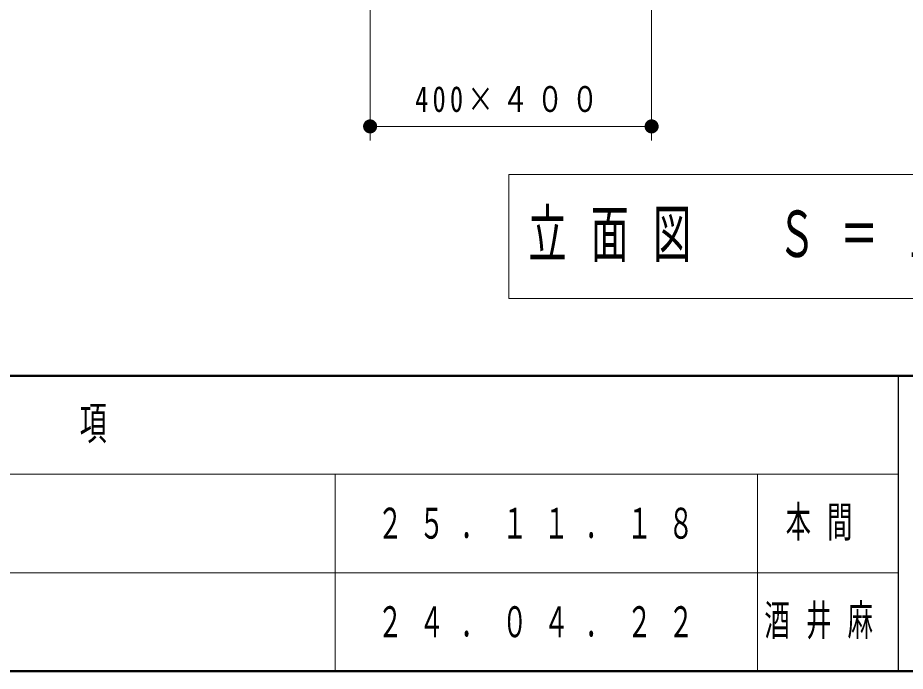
# Model space of a CAD drawing. Units: millimetres on the paper, scale 1:20. Extents: x -385 to 0, y 0 to 267.
# Drawn here: x -306.1 to -243, y 0 to 46.4 of the extents above; entities that cross this region are included whole.
import ezdxf

# ---------------------------------------------------------------- set-up
doc = ezdxf.new("R2010")
doc.units = ezdxf.units.MM
doc.layers.add('1_20', color=7, linetype='Continuous', lineweight=25)
doc.layers.add('NAKAMURA図枠', color=7, linetype='Continuous', lineweight=13)
doc.layers.add('図面情報', color=7, linetype='Continuous')
doc.styles.add('ＭＳ ゴシック', font='')
doc.styles.get('ＭＳ ゴシック').set_extended_font_data('MS Gothic')

# ---------------------------------------------------------------- blocks, each defined once
blk = doc.blocks.new('filled_dot')
at = {"color": 0, "linetype": 'Continuous', "lineweight": -2, "const_width": 1.25}
blk.add_lwpolyline([(-0.625, 0, 1), (0.625, 0, 1)], format="xyb", close=True, dxfattribs=at)

msp = doc.modelspace()

# ---------------------------------------------------------------- linework, layer by layer
at = {"layer": '1_20', "lineweight": 13}
for p, q in [((-281.02, 57.71), (-281.02, 37.71)), ((-261.02, 57.71), (-261.02, 37.71)), ((-261.02, 38.71), (-281.02, 38.71)), ((-271.17, 35.288), (-271.17, 26.488)), ((-223.37, 35.288), (-271.17, 35.288)), ((-271.17, 26.488), (-223.37, 26.488))]:
    msp.add_line(p, q, dxfattribs=at)
at = {"layer": 'NAKAMURA図枠', "lineweight": 50}
for p, q in [((-385, 21), (0, 21)), ((-385, 0), (0, 0))]:
    msp.add_line(p, q, dxfattribs=at)
at = {"layer": 'NAKAMURA図枠', "color": 211, "lineweight": 25}
msp.add_line((-243.5, 21), (-243.5, 0), dxfattribs=at)
at = {"layer": 'NAKAMURA図枠'}
for p, q in [((-385, 14), (-243.5, 14)), ((-283.5, 14), (-283.5, 0)), ((-253.5, 14), (-253.5, 0)), ((-385, 7), (-243.5, 7))]:
    msp.add_line(p, q, dxfattribs=at)

# ---------------------------------------------------------------- block references
at = {"layer": '1_20', "lineweight": 13, "xscale": 0.4, "yscale": 0.4}
msp.add_blockref('filled_dot', (-281.02, 38.71), dxfattribs=at)
at = {"layer": '1_20', "lineweight": 13, "xscale": 0.4, "yscale": 0.4, "rotation": 180}
msp.add_blockref('filled_dot', (-261.02, 38.71), dxfattribs=at)

# ---------------------------------------------------------------- texts
at = {"layer": '1_20', "style": 'ＭＳ ゴシック'}
for s, insert, char_height, attachment_point in [('\\T1.32;\\W0.75;400×４００', (-271.02, 39.71), 1.833, 8), ('\\T1.64;\\W0.6;立面図\u3000Ｓ＝１／２０', (-269.77, 30.888), 3.299, 4)]:
    msp.add_mtext(s, dxfattribs=dict(at, insert=insert, char_height=char_height, attachment_point=attachment_point))
at = {"layer": 'NAKAMURA図枠', "color": 4, "insert": (-314.25, 17.5), "char_height": 2.346, "attachment_point": 5, "style": 'ＭＳ ゴシック'}
msp.add_mtext('\\T1.64;\\W0.6;改\u3000\u3000訂\u3000\u3000事\u3000\u3000項', dxfattribs=at)
at = {"layer": '図面情報', "char_height": 2.199, "attachment_point": 4, "style": 'ＭＳ ゴシック'}
for s, insert in [('\\T1.64;\\W0.6;本間', (-251.5, 10.5)), ('\\T1.64;\\W0.6;２５．１１．１８', (-280.5, 10.5)), ('\\T1.64;\\W0.6;酒井麻', (-253, 3.5)), ('\\T1.64;\\W0.6;２４．０４．２２', (-280.5, 3.5))]:
    msp.add_mtext(s, dxfattribs=dict(at, insert=insert))

doc.saveas('drawing.dxf')
